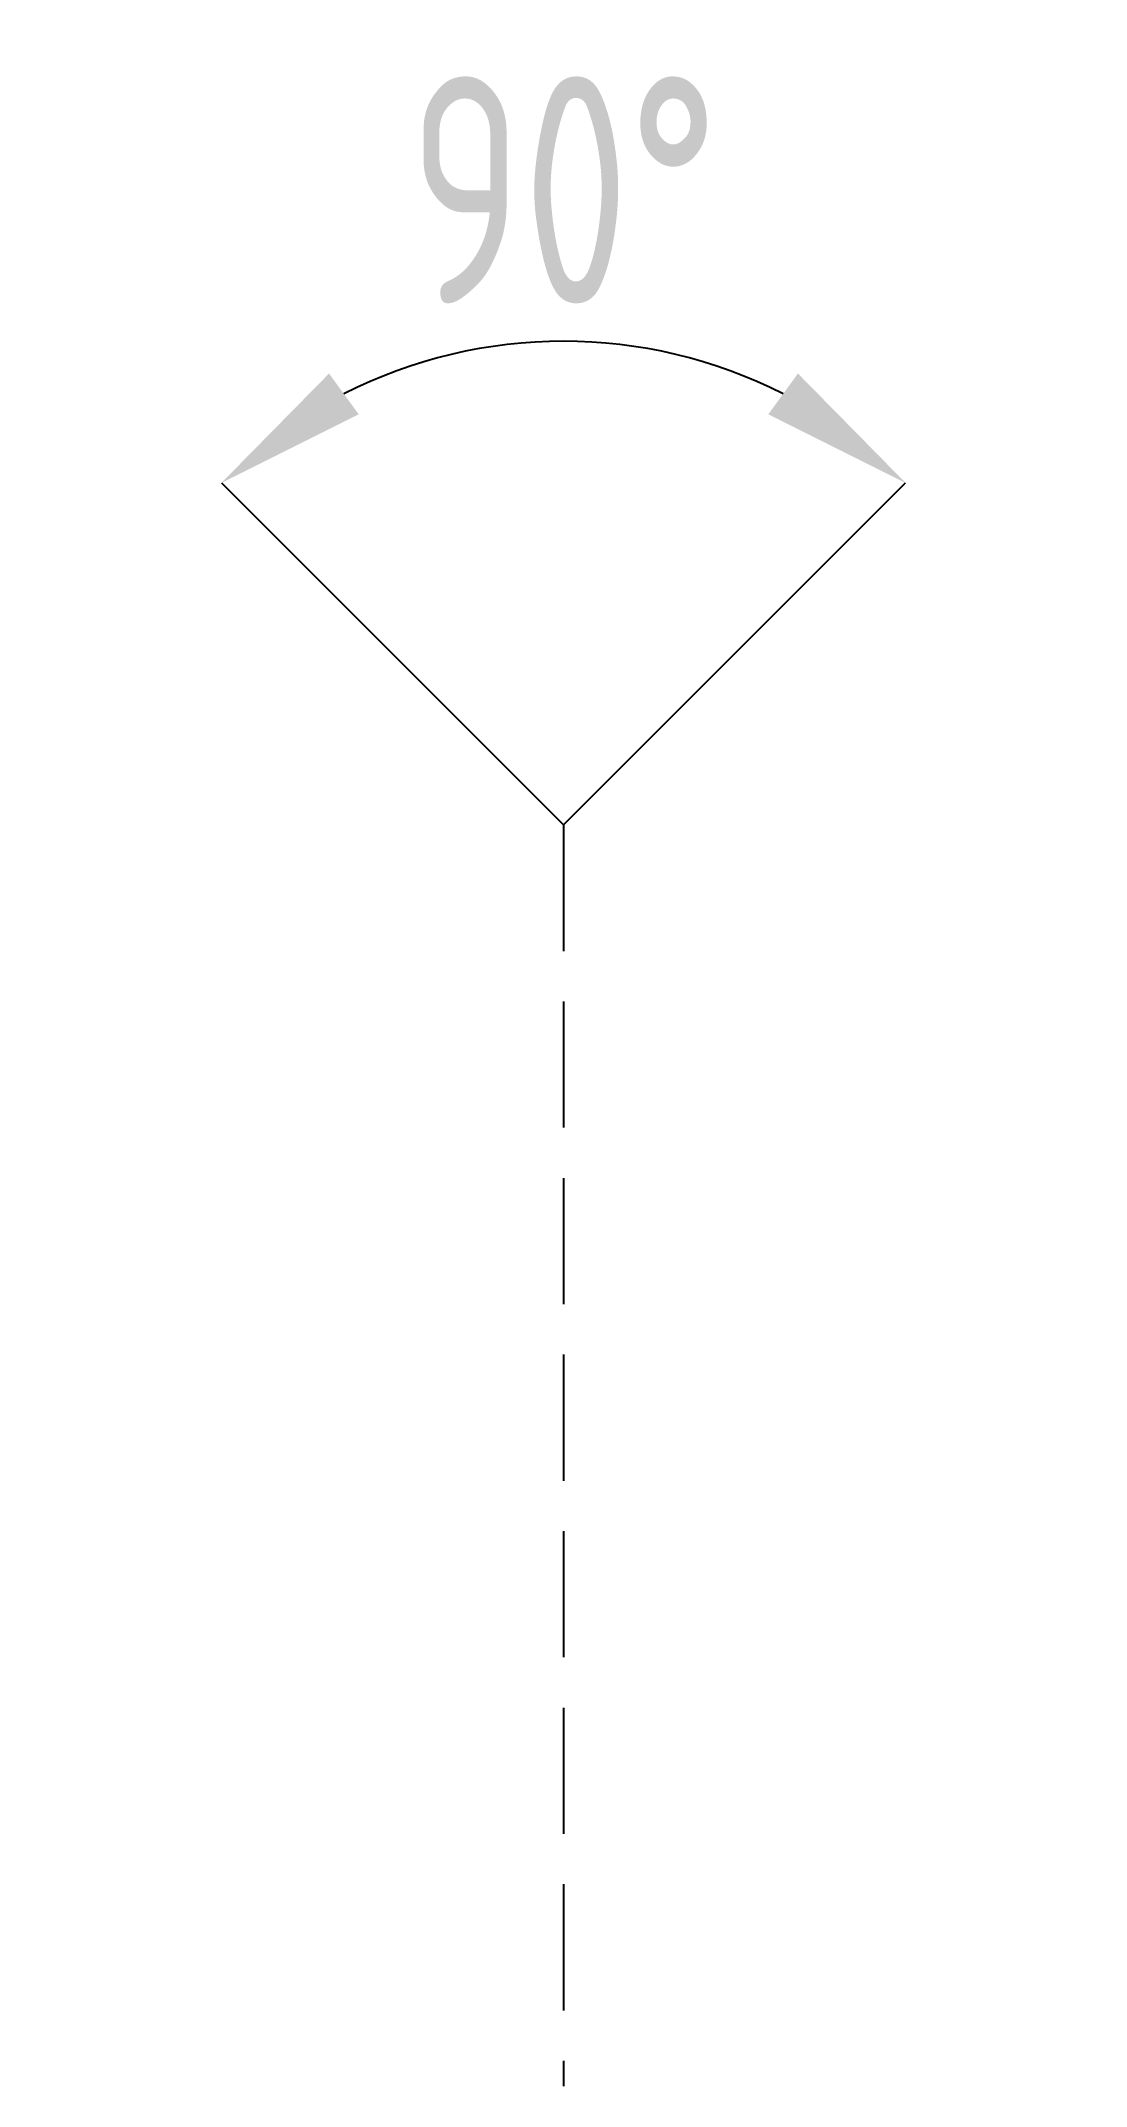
# Model space of a CAD drawing. Header units: millimetres. Extents: x -207 to 207, y -500 to 311.
import ezdxf

# ---------------------------------------------------------------- set-up
doc = ezdxf.new("R2010")
doc.units = ezdxf.units.MM
doc.linetypes.add('DASH', pattern=[0.35, 0.25, -0.1])
doc.layers.add('YQ_DIM', color=3, linetype='Continuous')
doc.styles.add('YQ_DIM', font='SUPEROS.SHX', dxfattribs={"width": 0.8, "bigfont": 'HZDX.SHX'})
doc.dimstyles.new('yqa30', dxfattribs={"dimscale": 30, "dimtxt": 3, "dimasz": 2, "dimexe": 1.5, "dimexo": 3, "dimgap": 0.5, "dimtad": 1, "dimdec": 0, "dimdsep": 46, "dimtxsty": 'YQ_DIM', "dimcen": 0, "dimclrd": 256, "dimclre": 256, "dimclrt": 7, "dimadec": 1, "dimazin": 2, "dimtfac": 1, "dimtdec": 4, "dimtofl": 0, "dimtmove": 2, "dimatfit": 3, "dimfxl": 1, "dimtolj": 1, "dimtzin": 0, "dimarcsym": 0})

# ---------------------------------------------------------------- blocks, each defined once
blk = doc.blocks.new('*D0')
at = {"layer": 'DEFPOINTS', "color": 0, "transparency": 16777216}
for p in [(-207.17, 207.17), (207.17, 207.17), (49.64, 185.24), (0, 0), (0, 0)]:
    blk.add_point(p, dxfattribs=at)
at = {"layer": 'YQ_DIM', "lineweight": -2, "transparency": 16777216}
blk.add_arc((0, 0), 191.78, 62.99959, 117.00041, dxfattribs=at)
at = {"layer": 'YQ_DIM', "transparency": 16777216}
for points in [[(-81.19, 162.78), (-92.94, 178.96), (-135.61, 135.61)], [(92.94, 178.96), (81.19, 162.78), (135.61, 135.61)]]:
    blk.add_solid(points, dxfattribs=at)
at = {"layer": 'YQ_DIM', "color": 7, "transparency": 16777216, "insert": (0, 251.78), "char_height": 90, "attachment_point": 5, "style": 'YQ_DIM'}
blk.add_mtext('\\A1;90°', dxfattribs=at)

msp = doc.modelspace()

# ---------------------------------------------------------------- linework, layer by layer
at = {"ltscale": 100}
for p, q in [((-135.61, 135.61), (0, 0)), ((0, 0), (135.61, 135.61))]:
    msp.add_line(p, q, dxfattribs=at)
at = {"linetype": 'DASH', "ltscale": 200}
msp.add_line((0, 0), (0, -500), dxfattribs=at)

# ---------------------------------------------------------------- dimensions: what is measured, and where the dimension line sits
at = {"layer": 'YQ_DIM'}
dim = msp.add_angular_dim_2l(base=(49.64, 185.24), line1=((0, 0), (207.17, 207.17)), line2=((0, 0), (-207.17, 207.17)), dimstyle='yqa30', dxfattribs=at)
dim.commit()
dim.dimension.update_dxf_attribs({"geometry": '*D0', "text_midpoint": (0, 251.78)})

doc.saveas('drawing.dxf')
